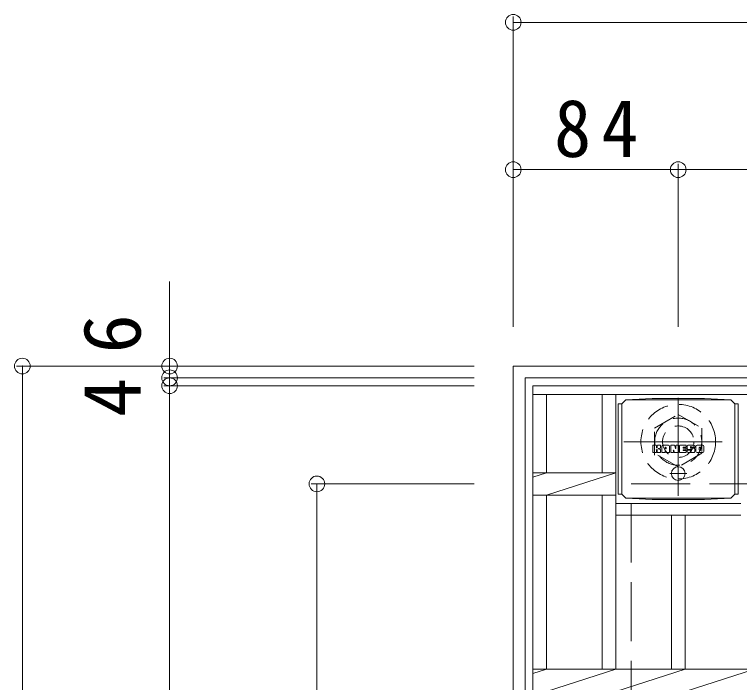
# Model space of a CAD drawing. Units: millimetres at full size, sheet at 1:10; some dimension numbers follow another scale. Extents: x -1978 to 2264, y -1938 to 1837.
# Drawn here: x -1859.3 to -1490.1, y 1463.3 to 1803.4 of the extents above; entities that cross this region are included whole.
import ezdxf
from ezdxf.enums import TextEntityAlignment as Align

# ---------------------------------------------------------------- set-up
doc = ezdxf.new("R2010")
doc.units = ezdxf.units.MM
doc.header["$LTSCALE"] = 10
doc.header["$PDMODE"] = 32
doc.header["$PDSIZE"] = 8
for name, pattern in [('CHAIN1', [8, 5, -1, 1, -1]), ('DASHED1', [1.8, 1.2, -0.6]), ('DASHED3', [4, 3, -1])]:
    doc.linetypes.add(name, pattern=pattern)
for name, color, linetype, lineweight in [('C-1', 2, 'Continuous', 9), ('C-2', 3, 'Continuous', 9), ('C-4', 7, 'Continuous', 9), ('C-9', 2, 'Continuous', 9), ('C-F', 7, 'Continuous', 9)]:
    doc.layers.add(name, color=color, linetype=linetype, lineweight=lineweight)
doc.styles.add('ＭＳ ゴシック', font='')
doc.styles.get('ＭＳ ゴシック').set_extended_font_data('MS Gothic')

msp = doc.modelspace()

# ---------------------------------------------------------------- linework, layer by layer
at = {"layer": 'C-1'}
for p, q in [((-1605.28, 504.44), (-1605.28, 1624.44)), ((-1605.28, 1624.44), (-485.28, 1624.44)), ((-491.28, 1618.44), (-1599.28, 1618.44)), ((-1599.28, 510.44), (-1599.28, 1618.44))]:
    msp.add_line(p, q, dxfattribs=at)
at = {"layer": 'C-1', "linetype": 'CHAIN1'}
for p, q in [((-1521.28, 1558.31), (-1521.28, 1613.58)), ((-1548.91, 1585.94), (-1493.64, 1585.94))]:
    msp.add_line(p, q, dxfattribs=at)
at = {"layer": 'C-1', "linetype": 'DASHED1'}
msp.add_line((-1509.28, 1592.87), (-1509.28, 1579.01), dxfattribs=at)
at = {"layer": 'C-1', "linetype": 'DASHED3'}
for p, q in [((-1545.28, 564.44), (-1545.28, 1564.44)), ((-1545.28, 1564.44), (-545.28, 1564.44))]:
    msp.add_line(p, q, dxfattribs=at)
at = {"layer": 'C-1', "linetype": 'DASHED1'}
for points in [[(-1533.28, 1579.01), (-1533.28, 1592.87), (-1521.28, 1599.8), (-1509.28, 1592.87)], [(-1509.28, 1580.01), (-1521.28, 1573.09), (-1533.28, 1580.01)]]:
    msp.add_lwpolyline(points, dxfattribs=at)
for radius in [19, 12, 8]:
    msp.add_circle((-1521.28, 1585.94), radius, dxfattribs=at)
at = {"layer": 'C-2'}
for p, q in [((-1595.28, 1614.44), (-1595.28, 514.44)), ((-1058.3, 1614.44), (-1595.28, 1614.44)), ((-1058.3, 1609.94), (-1595.28, 1609.94)), ((-1588.28, 1570.1), (-1588.28, 1609.94)), ((-1560.05, 1570.1), (-1560.05, 1609.94)), ((-1553.05, 1470.1), (-1553.05, 1609.94)), ((-1553.05, 1570.1), (-1595.28, 1570.1)), ((-1595.28, 1567.86), (-1588.28, 1570.1)), ((-1588.28, 1558.79), (-1553.05, 1570.1)), ((-1553.05, 1558.79), (-1595.28, 1558.79)), ((-1588.28, 1470.1), (-1588.28, 1558.79)), ((-1560.05, 1470.1), (-1560.05, 1558.79)), ((-1553.05, 1554.44), (-1489.45, 1554.44)), ((-1553.05, 1548.44), (-1489.45, 1548.44)), ((-1524.75, 1470.1), (-1524.75, 1548.44)), ((-1517.75, 1470.1), (-1517.75, 1548.44)), ((-1058.3, 1470.1), (-1595.28, 1470.1)), ((-1595.28, 1467.86), (-1588.28, 1470.1)), ((-1588.28, 1458.79), (-1553.05, 1470.1))]:
    msp.add_line(p, q, dxfattribs=at)
for points in [[(-1553.05, 1370.1), (-1553.05, 1458.79), (-1517.75, 1470.1)], [(-1517.75, 1370.1), (-1517.75, 1458.79), (-1482.45, 1470.1)]]:
    msp.add_lwpolyline(points, dxfattribs=at)
at = {"layer": 'C-4'}
for p, q in [((-1605.28, 1802.44), (-1605.28, 1644.44)), ((-1605.28, 1799.44), (-1295.28, 1799.44)), ((-1521.28, 1727.44), (-1521.28, 1644.44)), ((-1780.28, 1618.44), (-1780.28, 1667.44)), ((-1858.28, 1624.44), (-1625.28, 1624.44)), ((-1855.28, 1624.44), (-1855.28, 504.44)), ((-1783.28, 1618.44), (-1625.28, 1618.44)), ((-1780.28, 1614.44), (-1780.28, 1618.44)), ((-1783.28, 1614.44), (-1625.28, 1614.44)), ((-1780.28, 514.44), (-1780.28, 1614.44)), ((-1708.28, 1564.44), (-1625.28, 1564.44)), ((-1705.28, 1564.44), (-1705.28, 564.44))]:
    msp.add_line(p, q, dxfattribs=at)
msp.add_lwpolyline([(-1605.28, 1724.44), (-1521.28, 1724.44), (-1132.28, 1724.44)], dxfattribs=at)
for p in [(-1605.28, 1799.44), (-1605.28, 1724.44), (-1521.28, 1724.44), (-1855.28, 1624.44), (-1780.28, 1624.44), (-1780.28, 1618.44), (-1780.28, 1614.44), (-1705.28, 1564.44)]:
    msp.add_point(p, dxfattribs=at)
at = {"layer": 'C-9'}
for p, q in [((-1550, 1605.17), (-1548, 1607.17)), ((-1548, 1607.17), (-1534.54, 1607.85)), ((-1548, 1607.17), (-1494.5, 1607.17)), ((-1507.97, 1607.85), (-1534.54, 1607.85)), ((-1494.5, 1607.17), (-1507.97, 1607.85)), ((-1492.5, 1605.17), (-1494.5, 1607.17)), ((-1550, 1605.13), (-1551.8, 1605.13)), ((-1551.8, 1605.13), (-1551.8, 1559.21)), ((-1550, 1559.17), (-1550, 1605.17)), ((-1492.5, 1559.17), (-1492.5, 1605.17)), ((-1492.5, 1605.13), (-1490.7, 1605.13)), ((-1490.7, 1605.13), (-1490.7, 1559.21)), ((-1550, 1559.21), (-1551.8, 1559.21)), ((-1550, 1559.17), (-1548, 1557.17)), ((-1492.5, 1559.17), (-1494.5, 1557.17)), ((-1492.5, 1559.21), (-1490.7, 1559.21)), ((-1548, 1557.17), (-1534.54, 1556.49)), ((-1548, 1557.17), (-1494.5, 1557.17)), ((-1507.97, 1556.49), (-1534.54, 1556.49)), ((-1494.5, 1557.17), (-1507.97, 1556.49))]:
    msp.add_line(p, q, dxfattribs=at)
at = {"layer": 'C-9', "linetype": 'CHAIN1'}
for p, q in [((-1521.25, 1573.36), (-1521.25, 1565.98)), ((-1516.9, 1569.67), (-1525.61, 1569.67))]:
    msp.add_line(p, q, dxfattribs=at)
at = {"layer": 'C-9'}
msp.add_circle((-1521.25, 1569.67), 3.5, dxfattribs=at)
at = {"layer": 'C-F'}
for p, q in [((-1534.26, 1580.57), (-1534.26, 1583.93)), ((-1532.58, 1584.08), (-1534.11, 1584.08)), ((-1532.42, 1583.93), (-1532.42, 1583)), ((-1531.92, 1583.93), (-1531.92, 1583)), ((-1530.42, 1584.08), (-1531.76, 1584.08)), ((-1530.26, 1583.93), (-1530.26, 1583.15)), ((-1526.28, 1584.08), (-1529.07, 1584.08)), ((-1525.08, 1583.93), (-1525.08, 1580.57)), ((-1524.93, 1584.08), (-1523.22, 1584.08)), ((-1523.07, 1583.97), (-1522.59, 1582.48)), ((-1522.43, 1583.93), (-1522.43, 1582.51)), ((-1522.27, 1584.08), (-1521.25, 1584.08)), ((-1521.1, 1583.93), (-1521.1, 1580.57)), ((-1520.59, 1580.57), (-1520.59, 1583.93)), ((-1520.43, 1584.08), (-1517.41, 1584.08)), ((-1517.25, 1583.25), (-1517.25, 1583.93)), ((-1513.27, 1584.08), (-1516.32, 1584.08)), ((-1508.77, 1584.08), (-1511.71, 1584.08)), ((-1534.11, 1580.42), (-1532.58, 1580.42)), ((-1532.42, 1580.57), (-1532.42, 1581.66)), ((-1531.93, 1580.57), (-1531.93, 1581.66)), ((-1531.77, 1580.42), (-1530.41, 1580.42)), ((-1530.26, 1580.57), (-1530.26, 1581.5)), ((-1529.59, 1580.57), (-1529.59, 1583.56)), ((-1528.09, 1580.42), (-1529.44, 1580.42)), ((-1527.93, 1582.29), (-1527.93, 1582.83)), ((-1527.93, 1580.57), (-1527.93, 1580.99)), ((-1527.47, 1582.24), (-1527.88, 1582.24)), ((-1527.42, 1582.29), (-1527.42, 1582.83)), ((-1527.42, 1580.57), (-1527.42, 1580.99)), ((-1527.26, 1580.42), (-1525.91, 1580.42)), ((-1525.76, 1580.57), (-1525.76, 1583.56)), ((-1523.92, 1580.42), (-1524.93, 1580.42)), ((-1523.77, 1580.57), (-1523.77, 1581.48)), ((-1523.28, 1580.53), (-1523.57, 1581.51)), ((-1521.25, 1580.42), (-1523.13, 1580.42)), ((-1520.43, 1580.42), (-1517.42, 1580.42)), ((-1517.41, 1583.09), (-1518.53, 1583.09)), ((-1517.41, 1582.65), (-1518.53, 1582.65)), ((-1517.41, 1581.85), (-1518.53, 1581.85)), ((-1517.42, 1581.42), (-1518.53, 1581.42)), ((-1517.27, 1580.57), (-1517.27, 1581.26)), ((-1517.25, 1582), (-1517.25, 1582.5)), ((-1516.75, 1581.43), (-1516.75, 1580.94)), ((-1516.59, 1581.58), (-1515.24, 1581.58)), ((-1514.74, 1581.91), (-1516.32, 1581.91)), ((-1513.17, 1580.42), (-1516.23, 1580.42)), ((-1515.09, 1582.74), (-1515.09, 1583.15)), ((-1515.08, 1581.43), (-1515.08, 1581.32)), ((-1514.93, 1582.58), (-1513.17, 1582.58)), ((-1514.58, 1581.76), (-1514.58, 1581.32)), ((-1514.57, 1583.06), (-1514.57, 1583.15)), ((-1514.42, 1582.9), (-1512.75, 1582.9)), ((-1512.75, 1583.56), (-1512.75, 1582.9)), ((-1512.24, 1580.94), (-1512.24, 1583.56)), ((-1508.77, 1580.42), (-1511.71, 1580.42)), ((-1510.56, 1581.74), (-1510.56, 1582.76)), ((-1509.92, 1581.74), (-1509.92, 1582.76)), ((-1508.24, 1583.56), (-1508.24, 1580.94))]:
    msp.add_line(p, q, dxfattribs=at)
for centre, radius, start, end in [((-1534.11, 1583.93), 0.157, 90, 180), ((-1532.58, 1583.93), 0.157, 0, 90), ((-1531.76, 1583.93), 0.157, 90, 180), ((-1530.42, 1583.93), 0.157, 0, 90), ((-1529.07, 1583.56), 0.524, 90, 180), ((-1526.28, 1583.56), 0.524, 0, 90), ((-1524.93, 1583.93), 0.157, 90, 180), ((-1523.22, 1583.93), 0.157, 17.7564, 90), ((-1522.27, 1583.93), 0.157, 90, 180), ((-1521.25, 1583.93), 0.157, 0, 90), ((-1520.43, 1583.93), 0.157, 90, 180), ((-1517.41, 1583.93), 0.157, 0, 90), ((-1514.37, 1583), 2.38, 157.1011, 202.8989), ((-1516.32, 1583.82), 0.262, 90, 157.1011), ((-1513.27, 1583.56), 0.524, 0, 90), ((-1511.71, 1583.56), 0.524, 90, 180), ((-1508.77, 1583.56), 0.524, 0, 90), ((-1534.11, 1580.57), 0.157, 180, 270), ((-1532.58, 1580.57), 0.157, 270, 0), ((-1532.18, 1581.66), 0.249, 0, 180), ((-1532.17, 1583), 0.251, 180, 0), ((-1531.77, 1580.57), 0.157, 180, 270), ((-1531.34, 1582.33), 0.088, 97.3317, 266.5718), ((-1531.64, 1584.66), 2.27, 277.3317, 299.4207), ((-1531.44, 1580.6), 1.64, 53.7199, 86.5718), ((-1530.78, 1583.15), 0.524, 299.4207, 0), ((-1530.78, 1581.5), 0.524, 0, 53.7199), ((-1530.41, 1580.57), 0.157, 270, 0), ((-1529.44, 1580.57), 0.157, 180, 270), ((-1528.09, 1580.57), 0.157, 270, 0), ((-1527.68, 1582.83), 0.255, 0, 180), ((-1527.68, 1580.99), 0.255, 0, 180), ((-1527.88, 1582.29), 0.052, 180, 270), ((-1527.47, 1582.29), 0.052, 270, 0), ((-1527.26, 1580.57), 0.157, 180, 270), ((-1525.91, 1580.57), 0.157, 270, 0), ((-1524.93, 1580.57), 0.157, 180, 270), ((-1523.92, 1580.57), 0.157, 270, 0), ((-1523.67, 1581.48), 0.101, 16.4887, 180), ((-1523.13, 1580.57), 0.157, 196.4888, 270), ((-1522.51, 1582.51), 0.083, 197.7563, 0), ((-1521.25, 1580.57), 0.157, 270, 0), ((-1520.43, 1580.57), 0.157, 180, 270), ((-1518.53, 1582.87), 0.22, 90, 270), ((-1518.53, 1581.63), 0.214, 90, 270), ((-1517.42, 1581.26), 0.157, 0, 90), ((-1517.42, 1580.57), 0.157, 270, 0), ((-1517.41, 1583.25), 0.157, 270, 0), ((-1517.41, 1582.5), 0.157, 0, 90), ((-1517.41, 1582), 0.157, 270, 0), ((-1516.59, 1581.43), 0.157, 90, 180), ((-1516.23, 1580.94), 0.524, 180, 270), ((-1516.32, 1582.18), 0.262, 202.8989, 270), ((-1515.24, 1581.43), 0.157, 0, 90), ((-1514.83, 1583.15), 0.259, 0, 180), ((-1514.93, 1582.74), 0.157, 180, 270), ((-1514.83, 1581.32), 0.25, 180, 0), ((-1514.74, 1581.76), 0.157, 0, 90), ((-1514.42, 1583.06), 0.157, 180, 270), ((-1513.17, 1582.32), 0.262, 22.908, 90), ((-1513.17, 1580.68), 0.262, 270, 337.092), ((-1515.12, 1581.5), 2.37, 337.092, 22.908), ((-1511.71, 1580.94), 0.524, 180, 270), ((-1510.24, 1582.76), 0.321, 0, 180), ((-1510.24, 1581.74), 0.321, 180, 0), ((-1508.77, 1580.94), 0.524, 270, 0)]:
    msp.add_arc(centre, radius, start, end, dxfattribs=at)

# ---------------------------------------------------------------- texts
at = {"layer": 'C-4', "color": 2, "style": 'ＭＳ ゴシック'}
for s, p in [('6', (-1786.28, 1630.85)), ('4', (-1786.28, 1598.52))]:
    msp.add_text(s, height=29.33, rotation=90, dxfattribs=at).set_placement(p, align=Align.BOTTOM_LEFT)
at = {"layer": 'C-4', "color": 2, "insert": (-1584.53, 1730.44), "char_height": 29.33, "attachment_point": 7, "style": 'ＭＳ ゴシック'}
msp.add_mtext('\\T1.27;\\W0.95;84', dxfattribs=at)

doc.saveas('drawing.dxf')
